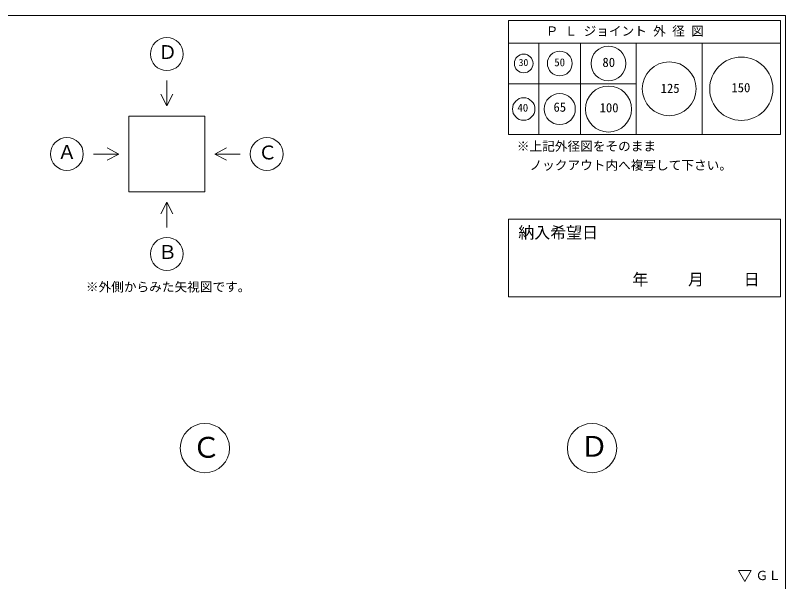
# Model space of a CAD drawing. Units: millimetres, scale not verified. Extents: x -4890 to 4890, y -2536 to 2138.
# Drawn here: x 1846 to 4890, y -100 to 2138 of the extents above; entities that cross this region are included whole.
import ezdxf
from ezdxf.enums import TextEntityAlignment as Align

# ---------------------------------------------------------------- set-up
doc = ezdxf.new("R2010")
doc.units = ezdxf.units.MM
doc.header["$LTSCALE"] = 10
for name, color, linetype, lineweight in [('0-2_waku', 7, 'Continuous', 18), ('0-3_gaikei', 7, 'Continuous', 18), ('0-8_hole', 7, 'Continuous', 18), ('0-E_文字１', 7, 'Continuous', 18)]:
    doc.layers.add(name, color=color, linetype=linetype, lineweight=lineweight)
doc.styles.add('ＭＳ ゴシック', font='')
doc.styles.get('ＭＳ ゴシック').set_extended_font_data('MS Gothic')

msp = doc.modelspace()

# ---------------------------------------------------------------- linework, layer by layer
at = {"layer": '0-2_waku'}
for p, q in [((3795.01, 2117.62), (3795.01, 1667.62)), ((3795.01, 2117.62), (4870.01, 2117.62)), ((3795.01, 2117.62), (4870.01, 2117.62)), ((3795.01, 2117.62), (4870.01, 2117.62)), ((3795.01, 2117.62), (3795.01, 1667.62)), ((3795.01, 2117.62), (4870.01, 2117.62)), ((3795.01, 2117.62), (4870.01, 2117.62)), ((3795.01, 2117.62), (4870.01, 2117.62)), ((4870.01, 2117.62), (4870.01, 1667.62)), ((4870.01, 2117.62), (4870.01, 1667.62)), ((3795.01, 2027.62), (4870.01, 2027.62)), ((3915.01, 2027.62), (3915.01, 1667.62)), ((4080.01, 2027.62), (4080.01, 1667.62)), ((4300.01, 2027.62), (4300.01, 1667.62)), ((4560.01, 2027.62), (4560.01, 1667.62)), ((3795.01, 1867.62), (4300.01, 1867.62)), ((3795.01, 1667.62), (4870.01, 1667.62)), ((3795.01, 1667.62), (4870.01, 1667.62)), ((3795.01, 1332.33), (3795.01, 1025.62)), ((3795.01, 1332.33), (4870.01, 1332.33)), ((4870.01, 1332.33), (4870.01, 1025.62)), ((3795.01, 1025.62), (4870.01, 1025.62))]:
    msp.add_line(p, q, dxfattribs=at)
msp.add_lwpolyline([(-1229.99, 2137.62), (4890.01, 2137.62), (4890.01, -2137.38)], dxfattribs=at)
at = {"layer": '0-3_gaikei'}
for p, q in [((2444.62, 1879.84), (2444.62, 1779.84)), ((2444.62, 1779.84), (2420.49, 1826.22)), ((2444.62, 1779.84), (2468.75, 1826.22)), ((2294.62, 1739.84), (2594.62, 1739.84)), ((2294.62, 1739.84), (2294.62, 1439.84)), ((2594.62, 1739.84), (2594.62, 1439.84)), ((2254.62, 1589.84), (2208.24, 1613.97)), ((2634.62, 1589.84), (2681, 1613.97)), ((2154.62, 1589.84), (2254.62, 1589.84)), ((2254.62, 1589.84), (2208.24, 1565.71)), ((2294.62, 1439.84), (2594.62, 1439.84)), ((2444.62, 1399.84), (2420.49, 1353.46)), ((2444.62, 1399.84), (2468.75, 1353.46)), ((2444.62, 1299.84), (2444.62, 1399.84))]:
    msp.add_line(p, q, dxfattribs=at)
msp.add_lwpolyline([(2734.62, 1589.84), (2634.62, 1589.84), (2681, 1565.71)], dxfattribs=at)
for centre, radius in [((2444.62, 1984.84), 65), ((2049.62, 1589.84), 65), ((2839.62, 1589.84), 65), ((2444.62, 1194.84), 65), ((2595.01, 427.62), 97.5), ((4125.01, 427.62), 97.5)]:
    msp.add_circle(centre, radius, dxfattribs=at)
at = {"layer": '0-8_hole'}
for centre, radius in [((4190.01, 1947.62), 69), ((3855.01, 1947.62), 37), ((3997.51, 1947.62), 49), ((4430.01, 1847.62), 106.5), ((4715.01, 1847.62), 125), ((4190.01, 1767.62), 91), ((3997.51, 1767.62), 61.5), ((3855.01, 1767.62), 44.5)]:
    msp.add_circle(centre, radius, dxfattribs=at)
at = {"layer": '0-E_文字１'}
for p, q in [((4728.75, -99.38), (4703.55, -56.44)), ((4703.55, -56.44), (4753.95, -56.44)), ((4728.75, -99.38), (4753.95, -56.44))]:
    msp.add_line(p, q, dxfattribs=at)

# ---------------------------------------------------------------- texts
at = {"layer": '0-E_文字１', "style": 'ＭＳ ゴシック'}
for s, height, p in [('Ｐ Ｌ ジョイント 外 径 図', 36.66, (3941.93, 2046.44)), ('Ｄ', 54.99, (2410.53, 1948.55)), ('30', 28.04, (3834.96, 1929.09)), ('50', 31.16, (3975.92, 1927.28)), ('80', 36.66, (4166.19, 1922.94)), ('125', 36.66, (4396.29, 1820.2)), ('150', 36.66, (4675.82, 1822.85)), ('40', 31.16, (3830.28, 1748.03)), ('65', 36.66, (3972.73, 1745.9)), ('100', 36.66, (4155.06, 1743.44)), ('※上記外径図をそのまま', 36.66, (3827.95, 1591.42)), ('Ａ', 54.99, (2012.38, 1553.5)), ('Ｃ', 54.99, (2805.51, 1551.95)), ('\u3000ノックアウト内へ複写して下さい。', 36.66, (3827.95, 1516.42)), ('納入希望日', 46.19, (3833.87, 1242.43)), ('Ｂ', 54.99, (2410.04, 1158.59)), ('\u3000\u3000\u3000年     月     日', 46.19, (4095.34, 1057.44)), ('※外側からみた矢視図です。', 36.66, (2124.82, 1035.47)), ('Ｃ', 82.48, (2544.39, 364.79)), ('Ｄ', 82.48, (4077.19, 368.51)), ('ＧＬ', 36.66, (4771.55, -104.93))]:
    msp.add_text(s, height=height, dxfattribs=at).set_placement(p, align=Align.BOTTOM_LEFT)

doc.saveas('drawing.dxf')
